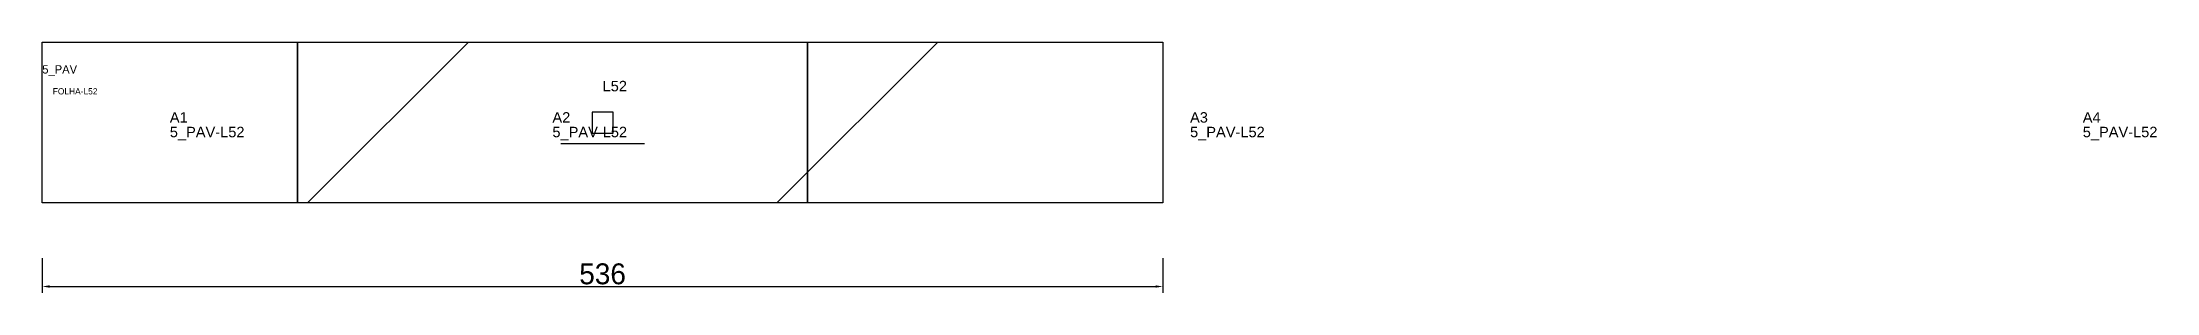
# Model space of a CAD drawing. Header units: metres. Extents: x 222 to 1234, y 82 to 202.
import ezdxf

# ---------------------------------------------------------------- set-up
doc = ezdxf.new("R2010")
doc.units = ezdxf.units.M
for name, color, linetype in [('3', 3, 'CONTINUOUS'), ('AUX00', 7, 'CONTINUOUS'), ('COTA', 241, 'CONTINUOUS'), ('FOLHA', 255, 'CONTINUOUS'), ('Hachura', 251, 'CONTINUOUS'), ('NOMENCLATURA', 7, 'CONTINUOUS'), ('Nível', 160, 'CONTINUOUS'), ('Painéis', 200, 'CONTINUOUS'), ('Pilares', 5, 'CONTINUOUS'), ('SARR_2.2x7', 40, 'CONTINUOUS')]:
    doc.layers.add(name, color=color, linetype=linetype)
doc.styles.add('ARIAL', font='Arial.ttf')
doc.styles.add('STR_STANDARD', font='arial.ttf')
doc.dimstyles.new('EZ DXF', dxfattribs={"dimtxt": 10, "dimasz": 3.5, "dimexe": 3, "dimexo": 1.5, "dimgap": 1, "dimtad": 1, "dimdec": 1, "dimdsep": 46, "dimcen": 2.5, "dimazin": 3, "dimtfac": 1, "dimtmove": 0, "dimatfit": 3})

msp = doc.modelspace()

# ---------------------------------------------------------------- hatches: boundary and pattern name
at = {"layer": 'Hachura'}
h = msp.add_hatch(dxfattribs=at)
h.set_pattern_fill('ANSI31', scale=50)
h.paths.add_polyline_path([(222.2, 201.5), (758.200044, 201.5), (758.200044, 124.5), (222.2, 124.5)])
h = msp.add_hatch(dxfattribs=at)
h.set_pattern_fill('ANSI31', scale=50)
h.paths.add_polyline_path([(222.2, 201.5), (758.200044, 201.5), (758.200044, 124.5), (222.2, 124.5)])

# ---------------------------------------------------------------- linework, layer by layer
at = {"layer": '3'}
for points in [[(344.2, 124.5), (344.2, 201.5)], [(344.2, 124.5), (344.2, 201.5)], [(588.2, 124.5), (588.2, 201.5)], [(588.2, 124.5), (588.2, 201.5)]]:
    msp.add_lwpolyline(points, close=True, dxfattribs=at)
at = {"layer": 'Painéis', "color": 200}
for p, q in [((222.2, 201.5), (758.200044, 201.5)), ((222.2, 124.5), (222.2, 201.5)), ((222.2, 201.5), (758.200044, 201.5)), ((222.2, 124.5), (222.2, 201.5)), ((758.200044, 201.5), (758.200044, 124.5)), ((758.200044, 201.5), (758.200044, 124.5)), ((758.200044, 124.5), (222.2, 124.5)), ((758.200044, 124.5), (222.2, 124.5))]:
    msp.add_line(p, q, dxfattribs=at)
at = {"layer": 'Pilares'}
msp.add_lwpolyline([(485.200022, 158), (495.200022, 158), (495.200022, 168), (485.200022, 168)], close=True, dxfattribs=at)
msp.add_lwpolyline([(485.200022, 158), (495.200022, 158), (495.200022, 168), (485.200022, 168)], close=True, dxfattribs=at)
at = {"layer": 'SARR_2.2x7'}
msp.add_line((470.200022, 153), (510.200022, 153), dxfattribs=at)
msp.add_line((470.200022, 153), (510.200022, 153), dxfattribs=at)

# ---------------------------------------------------------------- texts
at = {"layer": '3', "style": 'STR_STANDARD'}
for s, p in [('A1', (283.2, 163)), ('A1', (283.2, 163)), ('A2', (466.2, 163)), ('A2', (466.2, 163)), ('A3', (771.2, 163)), ('A3', (771.2, 163)), ('A4', (1198.2, 163)), ('A4', (1198.2, 163))]:
    msp.add_text(s, height=5, dxfattribs=at).set_placement(p)
at = {"layer": 'AUX00', "style": 'STR_STANDARD'}
for p in [(283.2, 156), (283.2, 156), (466.2, 156), (466.2, 156), (771.2, 156), (771.2, 156), (1198.2, 156), (1198.2, 156)]:
    msp.add_text('5_PAV-L52', height=5, dxfattribs=at).set_placement(p)
at = {"layer": 'FOLHA'}
msp.add_text('FOLHA-L52', height=3, dxfattribs=at).set_placement((227.2, 176.5))
msp.add_text('FOLHA-L52', height=3, dxfattribs=at).set_placement((227.2, 176.5))
at = {"layer": 'NOMENCLATURA', "insert": (490.200022, 183), "char_height": 5, "attachment_point": 1, "style": 'ARIAL'}
msp.add_mtext('L52', dxfattribs=at)
msp.add_mtext('L52', dxfattribs=at)
at = {"layer": 'Nível'}
msp.add_text('5_PAV', height=4, dxfattribs=at).set_placement((222.2, 186.5))
msp.add_text('5_PAV', height=4, dxfattribs=at).set_placement((222.2, 186.5))

# ---------------------------------------------------------------- dimensions: what is measured, and where the dimension line sits
at = {"layer": 'COTA'}
msp.add_linear_dim(base=(222.2, 84.5), p1=(222.2, 99.5), p2=(758.200044, 99.5), dimstyle='EZ DXF', dxfattribs=at).render()
msp.add_linear_dim(base=(222.2, 84.5), p1=(222.2, 99.5), p2=(758.200044, 99.5), dimstyle='EZ DXF', dxfattribs=at).render()

doc.saveas('drawing.dxf')
